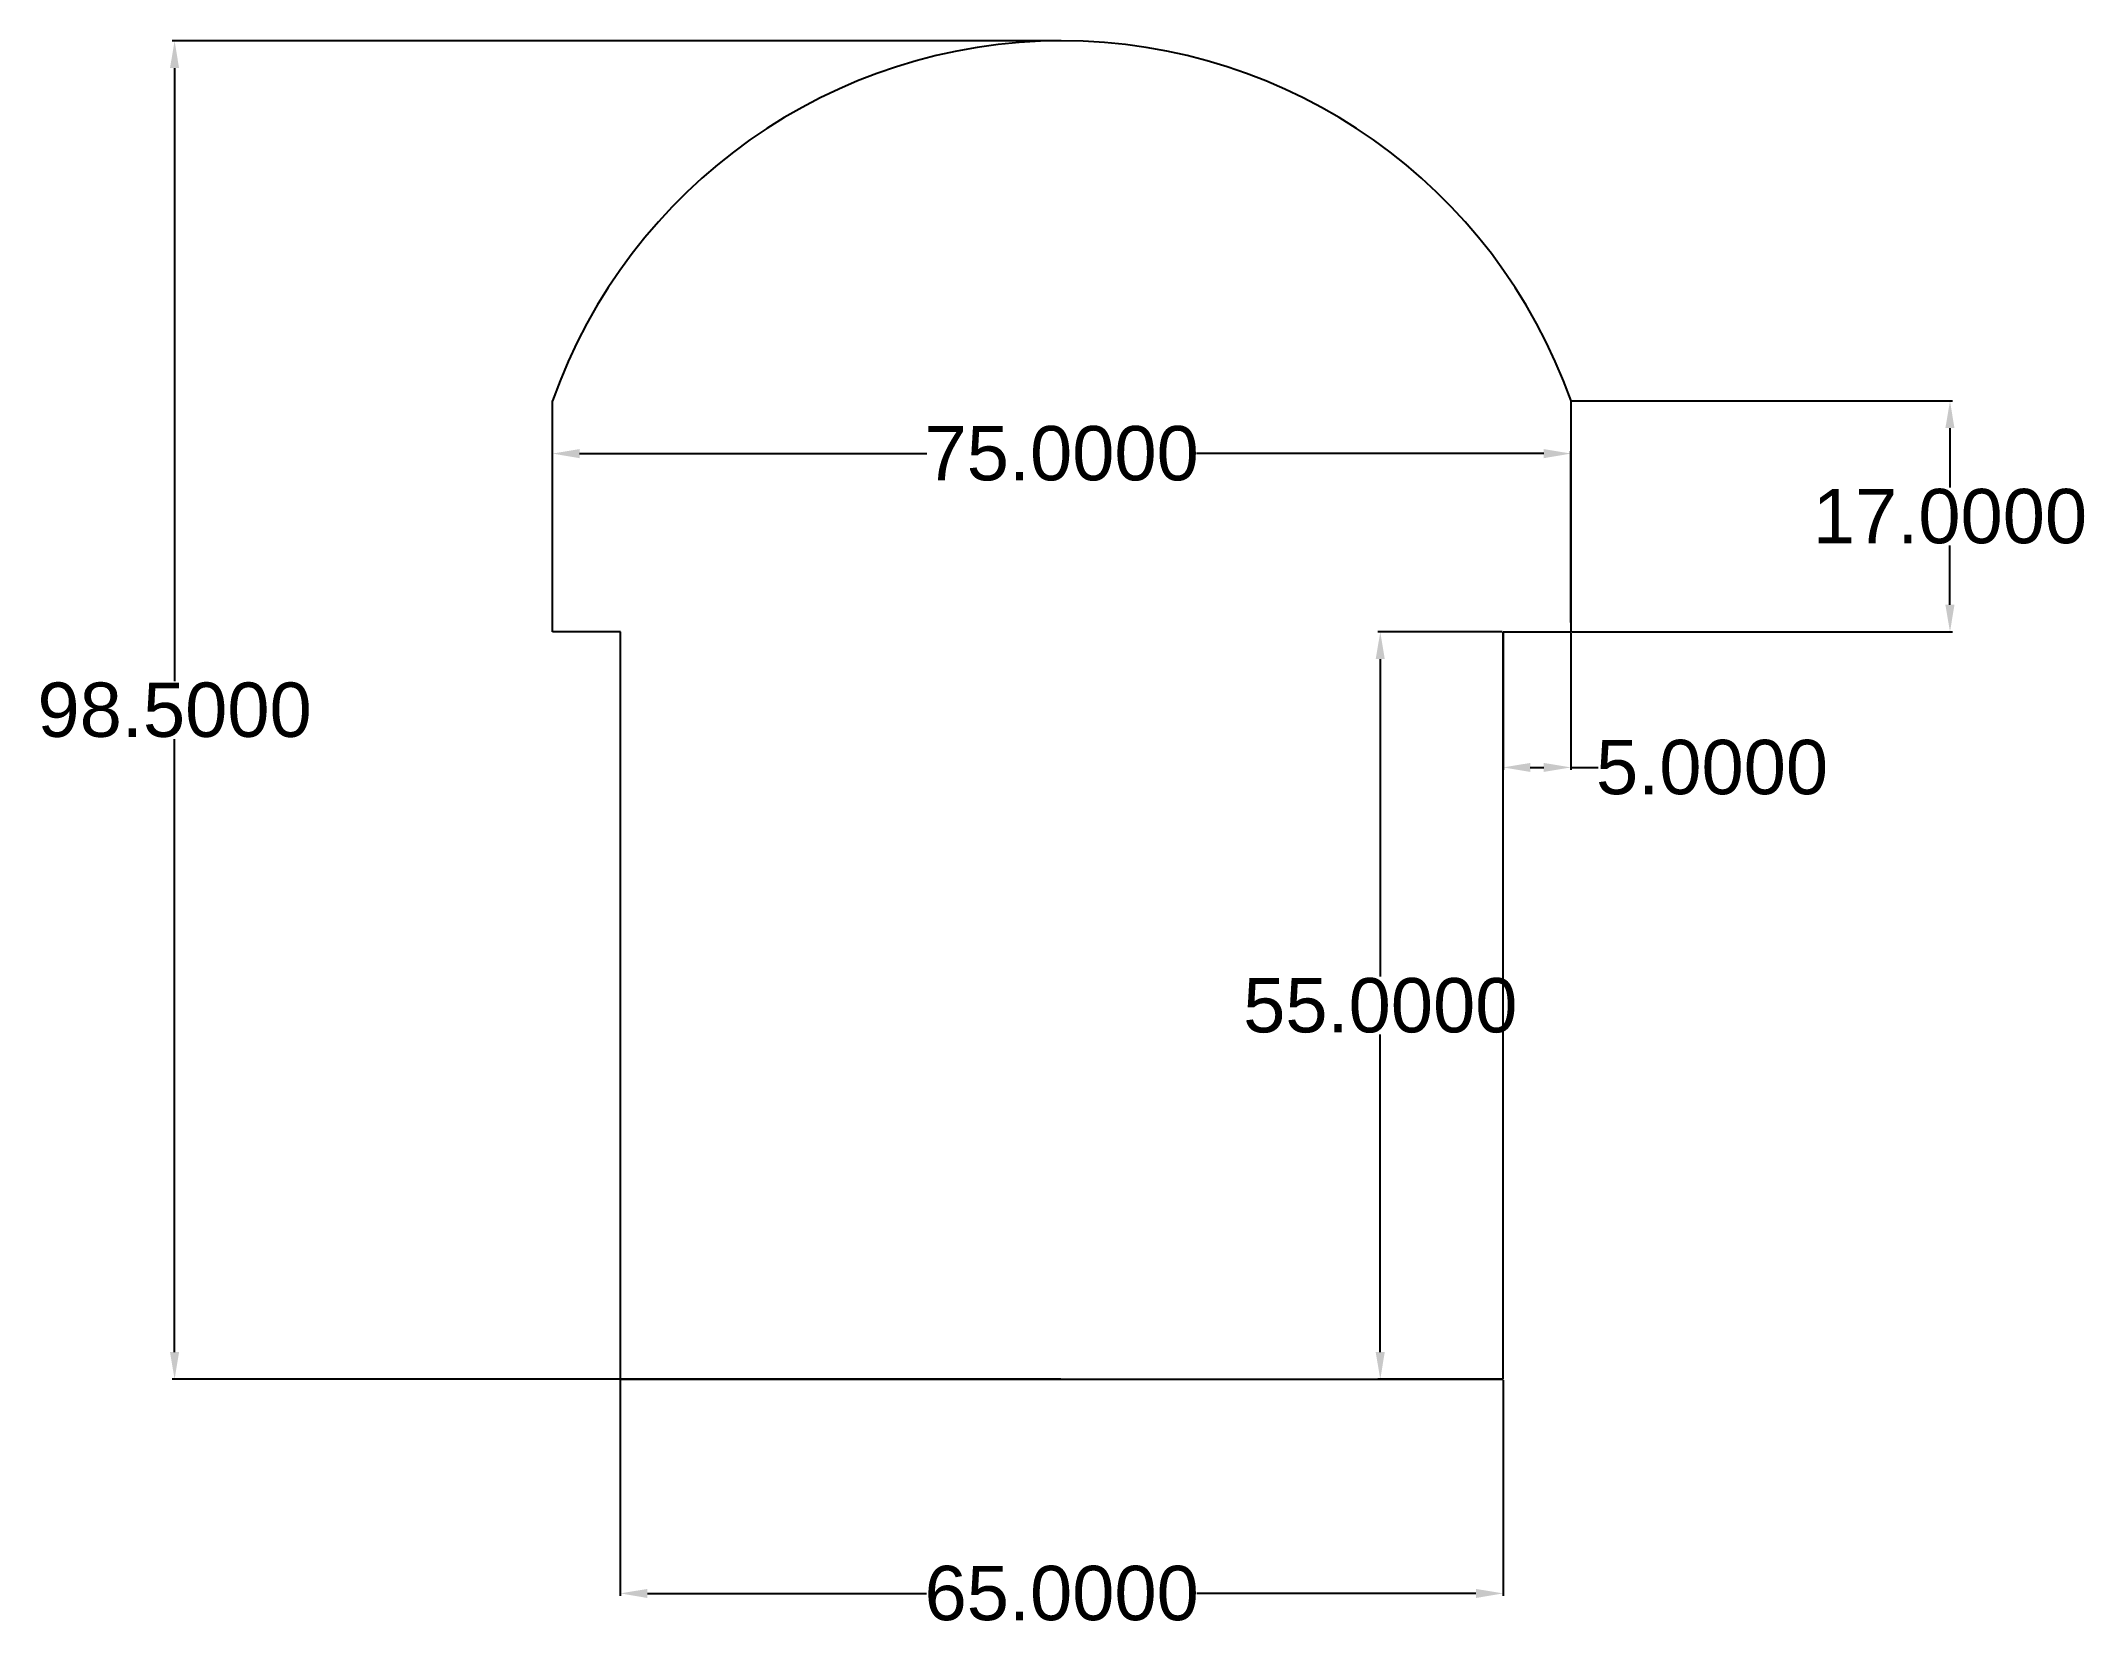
# Model space of a CAD drawing. Header units: inches. Extents: x 558 to 817, y 70 to 498.
# Drawn here: x 558.1 to 708.6, y 70.2 to 187.1 of the extents above; entities outside this region: 1.
import ezdxf

# ---------------------------------------------------------------- set-up
doc = ezdxf.new("R2010")
doc.units = ezdxf.units.IN
doc.header["$MEASUREMENT"] = 0
doc.layers.add('Cotas', color=10, linetype='Continuous')
doc.styles.get("Standard").update_dxf_attribs({"font": 'arial.ttf'})
doc.dimstyles.get("Standard").update_dxf_attribs({"dimtxt": 4, "dimasz": 2, "dimexe": 0.18, "dimexo": 0.0625, "dimgap": 0.09, "dimtad": 0, "dimtih": 1, "dimtoh": 1, "dimdec": 4, "dimzin": 0, "dimdsep": 46, "dimtxsty": 'Standard', "dimcen": 0.09, "dimadec": 0, "dimazin": 0, "dimtfac": 1, "dimtdec": 4, "dimtofl": 0, "dimtmove": 0, "dimatfit": 3, "dimfxl": 1, "dimtolj": 1, "dimtzin": 0, "dimarcsym": 0})

# ---------------------------------------------------------------- blocks, each defined once
blk = doc.blocks.new('*D2')
at = {"layer": 'Cotas', "color": 0, "lineweight": -2, "transparency": 16777216}
for p, q in [((600.81, 88.55), (600.81, 72.67)), ((665.81, 88.55), (665.81, 72.67)), ((602.81, 72.85), (623.36, 72.85)), ((663.81, 72.85), (643.26, 72.85))]:
    blk.add_line(p, q, dxfattribs=at)
at = {"layer": 'Cotas', "color": 0, "transparency": 16777216}
for points in [[(602.81, 73.18), (602.81, 72.51), (600.81, 72.85)], [(663.81, 73.18), (663.81, 72.51), (665.81, 72.85)]]:
    blk.add_solid(points, dxfattribs=at)
at = {"layer": 'Defpoints', "color": 0, "transparency": 16777216}
for p in [(600.81, 88.61), (665.81, 88.61), (665.81, 72.85)]:
    blk.add_point(p, dxfattribs=at)
at = {"layer": 'Cotas', "color": 0, "transparency": 16777216, "insert": (633.31, 72.85), "char_height": 4, "attachment_point": 5}
blk.add_mtext('\\A1;65.0000', dxfattribs=at)
blk = doc.blocks.new('*D3')
at = {"layer": 'Cotas', "color": 0, "lineweight": -2, "transparency": 16777216}
for p, q in [((665.75, 143.61), (656.59, 143.61)), ((656.77, 141.61), (656.77, 118.25)), ((656.77, 90.61), (656.77, 113.98)), ((665.75, 88.61), (656.59, 88.61))]:
    blk.add_line(p, q, dxfattribs=at)
at = {"layer": 'Cotas', "color": 0, "transparency": 16777216}
for points in [[(656.43, 141.61), (657.1, 141.61), (656.77, 143.61)], [(656.43, 90.61), (657.1, 90.61), (656.77, 88.61)]]:
    blk.add_solid(points, dxfattribs=at)
at = {"layer": 'Defpoints', "color": 0, "transparency": 16777216}
for p in [(665.81, 143.61), (656.77, 88.61), (665.81, 88.61)]:
    blk.add_point(p, dxfattribs=at)
at = {"layer": 'Cotas', "color": 0, "transparency": 16777216, "insert": (656.77, 116.11), "char_height": 4, "attachment_point": 5}
blk.add_mtext('\\A1;55.0000', dxfattribs=at)
blk = doc.blocks.new('*D4')
at = {"layer": 'Cotas', "color": 0, "lineweight": -2, "transparency": 16777216}
for p, q in [((665.81, 143.55), (665.81, 133.46)), ((670.81, 143.55), (670.81, 133.46)), ((667.81, 133.64), (668.81, 133.64)), ((670.81, 133.64), (672.81, 133.64))]:
    blk.add_line(p, q, dxfattribs=at)
at = {"layer": 'Cotas', "color": 0, "transparency": 16777216}
for points in [[(667.81, 133.97), (667.81, 133.31), (665.81, 133.64)], [(668.81, 133.97), (668.81, 133.31), (670.81, 133.64)]]:
    blk.add_solid(points, dxfattribs=at)
at = {"layer": 'Defpoints', "color": 0, "transparency": 16777216}
for p in [(665.81, 143.61), (670.81, 143.61), (670.81, 133.64)]:
    blk.add_point(p, dxfattribs=at)
at = {"layer": 'Cotas', "color": 0, "transparency": 16777216, "insert": (681.2, 133.64), "char_height": 4, "attachment_point": 5}
blk.add_mtext('\\A1;5.0000', dxfattribs=at)
blk = doc.blocks.new('*D5')
at = {"layer": 'Cotas', "color": 0, "lineweight": -2, "transparency": 16777216}
for p, q in [((670.88, 160.61), (698.9, 160.61)), ((698.72, 158.61), (698.72, 154.25)), ((698.72, 145.61), (698.72, 149.98)), ((670.88, 143.61), (698.9, 143.61))]:
    blk.add_line(p, q, dxfattribs=at)
at = {"layer": 'Cotas', "color": 0, "transparency": 16777216}
for points in [[(698.38, 158.61), (699.05, 158.61), (698.72, 160.61)], [(698.38, 145.61), (699.05, 145.61), (698.72, 143.61)]]:
    blk.add_solid(points, dxfattribs=at)
at = {"layer": 'Defpoints', "color": 0, "transparency": 16777216}
for p in [(670.81, 160.61), (670.81, 143.61), (698.72, 143.61)]:
    blk.add_point(p, dxfattribs=at)
at = {"layer": 'Cotas', "color": 0, "transparency": 16777216, "insert": (698.72, 152.11), "char_height": 4, "attachment_point": 5}
blk.add_mtext('\\A1;17.0000', dxfattribs=at)
blk = doc.blocks.new('*D6')
at = {"layer": 'Cotas', "color": 0, "lineweight": -2, "transparency": 16777216}
for p, q in [((595.81, 144.31), (595.81, 156.92)), ((597.81, 156.74), (623.39, 156.74)), ((668.81, 156.74), (643.24, 156.74)), ((670.81, 144.31), (670.81, 156.92))]:
    blk.add_line(p, q, dxfattribs=at)
at = {"layer": 'Cotas', "color": 0, "transparency": 16777216}
for points in [[(597.81, 157.07), (597.81, 156.4), (595.81, 156.74)], [(668.81, 157.07), (668.81, 156.4), (670.81, 156.74)]]:
    blk.add_solid(points, dxfattribs=at)
at = {"layer": 'Defpoints', "color": 0, "transparency": 16777216}
for p in [(670.81, 156.74), (595.81, 144.25), (670.81, 144.25)]:
    blk.add_point(p, dxfattribs=at)
at = {"layer": 'Cotas', "color": 0, "transparency": 16777216, "insert": (633.31, 156.74), "char_height": 4, "attachment_point": 5}
blk.add_mtext('\\A1;75.0000', dxfattribs=at)
blk = doc.blocks.new('*D7')
at = {"layer": 'Cotas', "color": 0, "lineweight": -2, "transparency": 16777216}
for p, q in [((633.25, 187.11), (567.81, 187.11)), ((567.99, 185.11), (567.99, 140)), ((567.99, 90.61), (567.99, 135.73)), ((633.25, 88.61), (567.81, 88.61))]:
    blk.add_line(p, q, dxfattribs=at)
at = {"layer": 'Cotas', "color": 0, "transparency": 16777216}
for points in [[(567.65, 185.11), (568.32, 185.11), (567.99, 187.11)], [(567.65, 90.61), (568.32, 90.61), (567.99, 88.61)]]:
    blk.add_solid(points, dxfattribs=at)
at = {"layer": 'Defpoints', "color": 0, "transparency": 16777216}
for p in [(567.99, 187.11), (633.31, 187.11), (633.31, 88.61)]:
    blk.add_point(p, dxfattribs=at)
at = {"layer": 'Cotas', "color": 0, "transparency": 16777216, "insert": (567.99, 137.86), "char_height": 4, "attachment_point": 5}
blk.add_mtext('\\A1;98.5000', dxfattribs=at)

msp = doc.modelspace()

# ---------------------------------------------------------------- linework, layer by layer
for p, q in [((595.81402, 143.61277), (595.81402, 160.61277)), ((670.81402, 143.61277), (670.81402, 160.61277)), ((600.81402, 143.61277), (595.81402, 143.61277)), ((600.81402, 88.61277), (600.81402, 143.61277)), ((665.81402, 88.61277), (665.81402, 143.61277)), ((665.81402, 143.61277), (670.81402, 143.61277)), ((600.81402, 88.61277), (665.81402, 88.61277))]:
    msp.add_line(p, q)
msp.add_lwpolyline([(817.01478, 497.62316), (817.01478, 481.88316), (814.47478, 481.88316), (814.47478, 497.62316)], close=True)
msp.add_arc((633.31402, 147.32975), 39.78302, 19.5048499, 160.4951501)

# ---------------------------------------------------------------- dimensions: what is measured, and where the dimension line sits
at = {"layer": 'Cotas'}
for base, p1, p2, picture, middle in [((567.98683, 187.11277), (633.31402, 88.61277), (633.31402, 187.11277), '*D7', (567.98683, 137.86277)), ((698.71719, 143.61277), (670.81402, 160.61277), (670.81402, 143.61277), '*D5', (698.71719, 152.11277)), ((656.76757, 88.61277), (665.81402, 143.61277), (665.81402, 88.61277), '*D3', (656.76757, 116.11277))]:
    dim = msp.add_linear_dim(base=base, p1=p1, p2=p2, angle=90, dimstyle='Standard', dxfattribs=at)
    dim.commit()
    dim.dimension.update_dxf_attribs({"geometry": picture, "text_midpoint": middle})
for base, p1, p2, picture, middle in [((670.81402, 156.73647), (595.81402, 144.24705), (670.81402, 144.24705), '*D6', (633.31402, 156.73647)), ((670.81402, 133.63867), (665.81402, 143.61277), (670.81402, 143.61277), '*D4', (681.20007, 133.63867)), ((665.81402, 72.84578), (600.81402, 88.61277), (665.81402, 88.61277), '*D2', (633.31402, 72.84578))]:
    dim = msp.add_linear_dim(base=base, p1=p1, p2=p2, dimstyle='Standard', dxfattribs=at)
    dim.commit()
    dim.dimension.update_dxf_attribs({"geometry": picture, "text_midpoint": middle})

doc.saveas('drawing.dxf')
